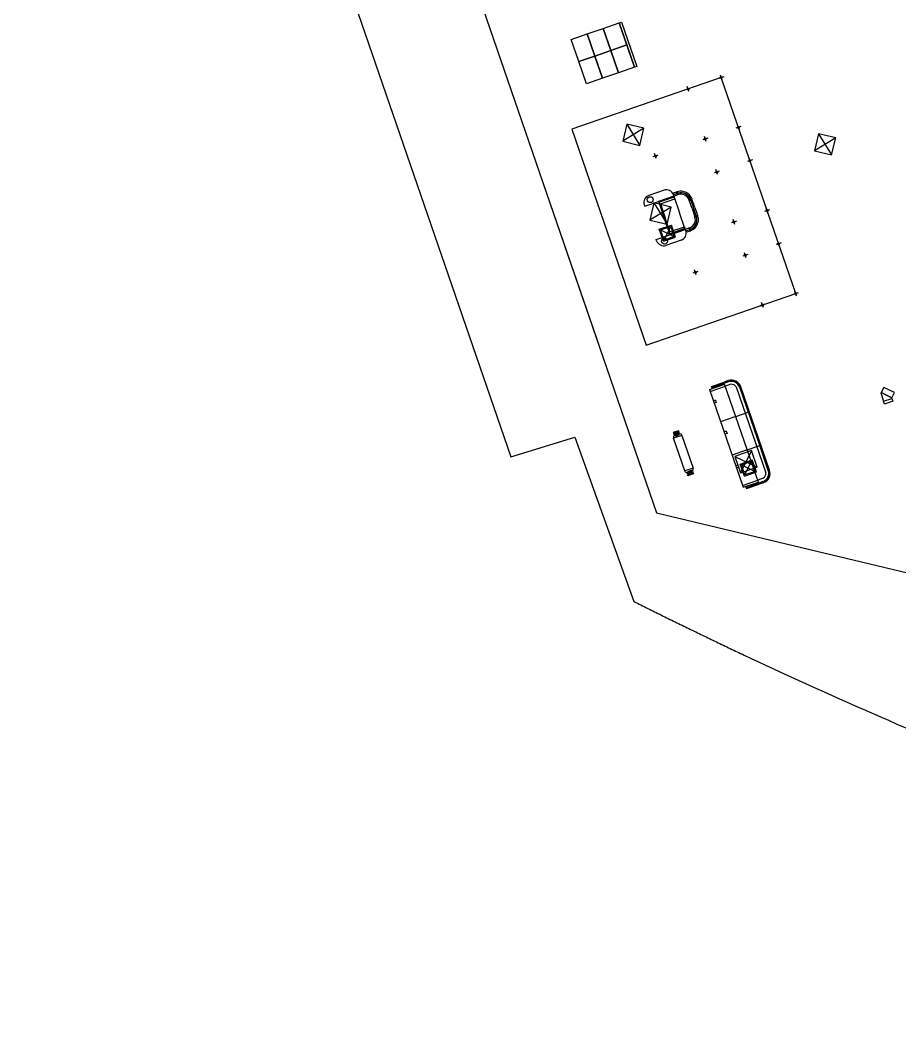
# Model space of a CAD drawing. Extents: x 809431 to 809707, y 818703 to 819368.
# Drawn here: x 809634.65 to 809664.67, y 818702.71 to 818736.9 of the extents above; entities that cross this region are included whole.
import ezdxf

# ---------------------------------------------------------------- set-up
doc = ezdxf.new("R2010")
doc.units = 0
for name, color, linetype in [('Default', 7, 'Continuous'), ('Fix Furn', 7, 'Continuous'), ('Int Glaze', 7, 'Continuous'), ('MAJ082__', 7, 'Continuous'), ('MAJ214__', 7, 'Continuous'), ('MAJ221__', 7, 'Continuous'), ('MAJ230__', 7, 'Continuous'), ('MAJ317__', 7, 'Continuous'), ('MAJ341__', 7, 'Continuous'), ('MAJ342__', 7, 'Continuous'), ('MAJ430_B', 7, 'Continuous'), ('MAJ724__', 7, 'Continuous'), ('MAJ971__', 7, 'Continuous'), ('MMH296__', 7, 'Continuous')]:
    doc.layers.add(name, color=color, linetype=linetype)

# ---------------------------------------------------------------- blocks, each defined once
blk = doc.blocks.new('6-Seater without table')
at = {"layer": 'Fix Furn'}
for points in [[(604.684, 150.957), (604.684, 150.877), (603.084, 150.877), (603.084, 150.957)], [(603.884, 150.877), (603.884, 150.297), (603.084, 150.297), (603.084, 150.877)], [(604.684, 150.877), (604.684, 150.297), (603.884, 150.297), (603.884, 150.877)], [(603.884, 150.297), (603.884, 149.717), (603.084, 149.717), (603.084, 150.297)], [(604.684, 150.297), (604.684, 149.717), (603.884, 149.717), (603.884, 150.297)], [(603.884, 149.717), (603.884, 149.137), (603.084, 149.137), (603.084, 149.717)], [(604.684, 149.717), (604.684, 149.137), (603.884, 149.137), (603.884, 149.717)]]:
    blk.add_lwpolyline(points, close=True, dxfattribs=at)

msp = doc.modelspace()

# ---------------------------------------------------------------- linework, layer by layer
at = {"layer": 'Default'}
for p, q in [((809656.463, 818729.762), (809656.873, 818729.903)), ((809656.604, 818729.352), (809656.463, 818729.762)), ((809657.015, 818729.493), (809656.873, 818729.903)), ((809656.604, 818729.352), (809657.015, 818729.493)), ((809659.222, 818721.748), (809659.633, 818721.889)), ((809659.774, 818721.479), (809659.633, 818721.889)), ((809659.364, 818721.338), (809659.222, 818721.748)), ((809659.364, 818721.338), (809659.774, 818721.479))]:
    msp.add_line(p, q, dxfattribs=at)
at = {"layer": 'Int Glaze'}
for p, q in [((809656.946, 818722.632), (809656.948, 818722.627)), ((809657.232, 818722.725), (809656.948, 818722.627)), ((809657.332, 818721.514), (809656.948, 818722.627)), ((809656.974, 818722.753), (809656.988, 818722.758)), ((809656.988, 818722.758), (809657.12, 818722.803)), ((809656.99, 818722.721), (809657.003, 818722.726)), ((809657.003, 818722.726), (809657.01, 818722.707)), ((809657.134, 818722.75), (809657.01, 818722.707)), ((809657.12, 818722.803), (809657.135, 818722.808)), ((809657.141, 818722.773), (809657.128, 818722.769)), ((809657.128, 818722.769), (809657.134, 818722.75)), ((809657.232, 818722.725), (809657.23, 818722.73)), ((809657.232, 818722.725), (809657.615, 818721.612)), ((809657.615, 818721.612), (809657.332, 818721.514)), ((809657.333, 818721.509), (809657.332, 818721.514)), ((809657.554, 818721.532), (809657.429, 818721.489)), ((809657.435, 818721.47), (809657.429, 818721.489)), ((809657.444, 818721.436), (809657.575, 818721.481)), ((809657.56, 818721.513), (809657.554, 818721.532)), ((809657.573, 818721.518), (809657.56, 818721.513)), ((809657.575, 818721.481), (809657.59, 818721.486)), ((809657.617, 818721.607), (809657.615, 818721.612)), ((809657.422, 818721.466), (809657.435, 818721.47)), ((809657.429, 818721.431), (809657.444, 818721.436))]:
    msp.add_line(p, q, dxfattribs=at)
for points in [[(809656.934, 818722.823), (809656.942, 818722.8), (809657.131, 818722.865), (809657.123, 818722.888)], [(809657.122, 818722.83), (809657.112, 818722.858), (809657.088, 818722.85), (809657.098, 818722.822)], [(809656.951, 818722.771), (809656.96, 818722.748), (809657.149, 818722.813), (809657.141, 818722.836)], [(809656.97, 818722.778), (809656.961, 818722.806), (809656.984, 818722.814), (809656.994, 818722.786)], [(809657.121, 818722.784), (809657.116, 818722.801), (809656.993, 818722.759), (809656.999, 818722.742)], [(809657.105, 818722.74), (809657.103, 818722.746), (809657.037, 818722.724), (809657.039, 818722.717)], [(809657.087, 818722.741), (809657.077, 818722.769), (809657.043, 818722.757), (809657.053, 818722.729)], [(809657.423, 818721.403), (809657.415, 818721.426), (809657.604, 818721.491), (809657.612, 818721.468)], [(809657.565, 818721.497), (809657.571, 818721.48), (809657.448, 818721.438), (809657.442, 818721.455)], [(809657.524, 818721.522), (809657.527, 818721.516), (809657.46, 818721.493), (809657.458, 818721.499)], [(809657.511, 818721.51), (809657.52, 818721.482), (809657.486, 818721.47), (809657.477, 818721.498)], [(809657.441, 818721.351), (809657.433, 818721.374), (809657.622, 818721.439), (809657.63, 818721.416)], [(809657.442, 818721.409), (809657.451, 818721.381), (809657.475, 818721.389), (809657.465, 818721.417)], [(809657.593, 818721.461), (809657.603, 818721.433), (809657.579, 818721.425), (809657.569, 818721.453)]]:
    msp.add_lwpolyline(points, close=True, dxfattribs=at)
for points in [[(809657.128, 818722.769), (809657.134, 818722.75), (809657.105, 818722.74), (809657.103, 818722.746), (809657.087, 818722.741), (809657.077, 818722.769), (809657.121, 818722.784), (809657.116, 818722.801), (809657.149, 818722.813), (809657.141, 818722.836), (809657.122, 818722.83), (809657.112, 818722.858), (809657.131, 818722.865), (809657.123, 818722.888), (809656.934, 818722.823), (809656.942, 818722.8), (809656.961, 818722.806), (809656.97, 818722.778), (809656.951, 818722.771), (809656.96, 818722.748), (809656.993, 818722.759), (809656.999, 818722.742), (809657.043, 818722.757), (809657.053, 818722.729), (809657.037, 818722.724), (809657.039, 818722.717), (809657.01, 818722.707), (809657.003, 818722.726)], [(809657.56, 818721.513), (809657.554, 818721.532), (809657.524, 818721.522), (809657.527, 818721.516), (809657.511, 818721.51), (809657.52, 818721.482), (809657.565, 818721.497), (809657.571, 818721.48), (809657.604, 818721.491), (809657.612, 818721.468), (809657.593, 818721.461), (809657.603, 818721.433), (809657.622, 818721.439), (809657.63, 818721.416), (809657.441, 818721.351), (809657.433, 818721.374), (809657.451, 818721.381), (809657.442, 818721.409), (809657.423, 818721.403), (809657.415, 818721.426), (809657.448, 818721.438), (809657.442, 818721.455), (809657.486, 818721.47), (809657.477, 818721.498), (809657.46, 818721.493), (809657.458, 818721.499), (809657.429, 818721.489), (809657.435, 818721.47)]]:
    msp.add_lwpolyline(points, dxfattribs=at)
for centre, start, end in [((809657.013, 818722.655), 109, 199), ((809657.164, 818722.707), 19, 109), ((809657.399, 818721.532), 199, 289), ((809657.551, 818721.584), 289, 19)]:
    msp.add_arc(centre, 0.07, start, end, dxfattribs=at)
at = {"layer": 'MAJ082__'}
msp.add_lwpolyline([(809658.578, 818734.94), (809653.473, 818733.182), (809656.012, 818725.807), (809661.118, 818727.565)], close=True, dxfattribs=at)
at = {"layer": 'MAJ214__'}
for points in [[(809664.394, 818724.009), (809664.483, 818724.188), (809664.126, 818724.366), (809664.036, 818724.187)], [(809664.401, 818723.99), (809664.394, 818724.009), (809664.036, 818724.187), (809664.018, 818724.181), (809664.117, 818723.892)], [(809664.434, 818723.894), (809664.15, 818723.796), (809664.117, 818723.892), (809664.401, 818723.99)]]:
    msp.add_lwpolyline(points, close=True, dxfattribs=at)
at = {"layer": 'MAJ221__'}
for points in [[(809656.506, 818729.741), (809656.852, 818729.86), (809656.971, 818729.514), (809656.625, 818729.395)], [(809659.266, 818721.727), (809659.612, 818721.846), (809659.731, 818721.5), (809659.385, 818721.381)]]:
    msp.add_lwpolyline(points, close=True, dxfattribs=at)
at = {"layer": 'MAJ230__'}
for p, q in [((809635.719, 818780.056), (809656.37, 818720.08)), ((809656.37, 818720.08), (809704.145, 818708.688))]:
    msp.add_line(p, q, dxfattribs=at)
at = {"layer": 'MAJ317__'}
for p, q in [((809656.506, 818729.741), (809656.971, 818729.514)), ((809656.625, 818729.395), (809656.852, 818729.86)), ((809659.385, 818721.381), (809659.612, 818721.846)), ((809659.266, 818721.727), (809659.731, 818721.5))]:
    msp.add_line(p, q, dxfattribs=at)
at = {"layer": 'MAJ341__'}
for p, q in [((809658.663, 818734.969), (809658.493, 818734.911)), ((809658.608, 818734.855), (809658.549, 818735.025)), ((809657.529, 818734.579), (809657.359, 818734.52)), ((809657.473, 818734.464), (809657.414, 818734.635)), ((809659.249, 818733.268), (809659.079, 818733.209)), ((809659.194, 818733.153), (809659.135, 818733.323)), ((809658.115, 818732.877), (809657.945, 818732.818)), ((809658.059, 818732.762), (809658, 818732.933)), ((809656.413, 818732.291), (809656.243, 818732.232)), ((809656.357, 818732.176), (809656.298, 818732.347)), ((809659.64, 818732.133), (809659.47, 818732.074)), ((809659.584, 818732.019), (809659.526, 818732.189)), ((809658.505, 818731.742), (809658.335, 818731.684)), ((809658.45, 818731.628), (809658.391, 818731.798)), ((809660.226, 818730.431), (809660.056, 818730.372)), ((809660.17, 818730.317), (809660.112, 818730.487)), ((809659.092, 818730.04), (809658.921, 818729.982)), ((809659.036, 818729.926), (809658.977, 818730.096)), ((809660.561, 818729.182), (809660.502, 818729.352)), ((809660.617, 818729.296), (809660.447, 818729.238)), ((809659.482, 818728.906), (809659.312, 818728.847)), ((809659.426, 818728.791), (809659.368, 818728.961)), ((809657.78, 818728.32), (809657.61, 818728.261)), ((809657.724, 818728.205), (809657.666, 818728.375)), ((809661.147, 818727.48), (809661.088, 818727.65)), ((809661.203, 818727.594), (809661.033, 818727.536)), ((809660.068, 818727.204), (809659.898, 818727.145)), ((809660.012, 818727.089), (809659.954, 818727.26))]:
    msp.add_line(p, q, dxfattribs=at)
for centre in [(809658.578, 818734.94), (809657.444, 818734.549), (809659.164, 818733.238), (809658.03, 818732.848), (809656.328, 818732.262), (809659.555, 818732.104), (809658.42, 818731.713), (809660.141, 818730.402), (809659.006, 818730.011), (809660.532, 818729.267), (809659.397, 818728.876), (809657.695, 818728.29), (809661.118, 818727.565), (809659.983, 818727.174)]:
    msp.add_circle(centre, 0.0317, dxfattribs=at)
at = {"layer": 'MAJ342__'}
for p, q in [((809657.047, 818731.032), (809656.939, 818730.994)), ((809656.939, 818730.994), (809656.955, 818730.947)), ((809656.955, 818730.947), (809657.064, 818730.985)), ((809657.081, 818730.934), (809657.047, 818731.032)), ((809657.066, 818731.038), (809657.052, 818731.033)), ((809657.086, 818730.936), (809657.052, 818731.033)), ((809657.114, 818730.946), (809657.081, 818731.043)), ((809657.119, 818730.947), (809657.085, 818731.044)), ((809657.476, 818730.769), (809657.573, 818730.803)), ((809657.486, 818730.741), (809657.583, 818730.774)), ((809657.524, 818730.791), (809657.572, 818730.807)), ((809657.538, 818730.753), (809657.585, 818730.77)), ((809657.538, 818730.753), (809657.629, 818730.489)), ((809657.539, 818730.759), (809657.541, 818730.754)), ((809657.583, 818730.774), (809657.578, 818730.788)), ((809657.582, 818730.769), (809657.581, 818730.773)), ((809657.676, 818730.505), (809657.585, 818730.77)), ((809657.72, 818730.224), (809657.629, 818730.489)), ((809657.676, 818730.505), (809657.767, 818730.24)), ((809657.672, 818730.202), (809657.769, 818730.235)), ((809657.681, 818730.173), (809657.778, 818730.207)), ((809657.72, 818730.224), (809657.767, 818730.24)), ((809657.725, 818730.22), (809657.723, 818730.225)), ((809657.733, 818730.186), (809657.78, 818730.202)), ((809657.764, 818730.239), (809657.766, 818730.234)), ((809657.769, 818730.235), (809657.774, 818730.221)), ((809657.38, 818729.712), (809657.489, 818729.75)), ((809657.396, 818729.665), (809657.38, 818729.712)), ((809657.505, 818729.702), (809657.396, 818729.665)), ((809657.476, 818729.802), (809657.51, 818729.704)), ((809657.489, 818729.75), (809657.505, 818729.702)), ((809657.505, 818729.811), (809657.538, 818729.714)), ((809657.524, 818729.709), (809657.51, 818729.704)), ((809657.526, 818729.763), (809657.543, 818729.716))]:
    msp.add_line(p, q, dxfattribs=at)
for points in [[(809657.053, 818731.031), (809657.048, 818731.029)], [(809657.063, 818730.987), (809657.067, 818730.989)], [(809657.49, 818729.747), (809657.495, 818729.748)], [(809657.509, 818729.707), (809657.504, 818729.705)]]:
    msp.add_lwpolyline(points, dxfattribs=at)
for centre, radius, start, end in [((809657.197, 818730.657), 0.403, 21.8446, 106.1554), ((809657.197, 818730.657), 0.403, 106.8669, 109), ((809657.197, 818730.657), 0.4, 106.134, 106.8509), ((809657.197, 818730.657), 0.356, 105.7795, 106.5852), ((809657.197, 818730.657), 0.353, 22.2479, 105.7521), ((809657.197, 818730.657), 0.356, 21.4148, 22.2205), ((809657.197, 818730.657), 0.4, 21.1491, 21.866), ((809657.197, 818730.657), 0.403, 19, 21.1331), ((809657.393, 818730.09), 0.353, 292.2479, 15.7521), ((809657.393, 818730.09), 0.403, 291.8446, 16.1554), ((809657.393, 818730.09), 0.356, 15.7795, 16.5852), ((809657.393, 818730.09), 0.403, 16.8669, 19), ((809657.393, 818730.09), 0.4, 16.134, 16.8509), ((809657.393, 818730.09), 0.356, 291.4148, 292.2205), ((809657.393, 818730.09), 0.403, 289, 291.1331), ((809657.393, 818730.09), 0.4, 291.1491, 291.866)]:
    msp.add_arc(centre, radius, start, end, dxfattribs=at)
at = {"layer": 'MAJ430_B'}
for p, q in [((809655.939, 818733.208), (809655.217, 818732.764)), ((809655.356, 818733.348), (809655.8, 818732.625)), ((809662.48, 818732.882), (809661.757, 818732.438)), ((809661.897, 818733.021), (809662.341, 818732.299)), ((809656.865, 818730.52), (809656.142, 818730.076)), ((809656.281, 818730.66), (809656.726, 818729.937)), ((809659.61, 818722.207), (809659.238, 818721.445)), ((809659.043, 818722.012), (809659.805, 818721.64))]:
    msp.add_line(p, q, dxfattribs=at)
for points in [[(809655.217, 818732.764), (809655.8, 818732.625), (809655.939, 818733.208), (809655.356, 818733.348)], [(809661.757, 818732.438), (809662.341, 818732.299), (809662.48, 818732.882), (809661.897, 818733.021)], [(809656.142, 818730.076), (809656.726, 818729.937), (809656.865, 818730.52), (809656.281, 818730.66)], [(809659.238, 818721.445), (809659.805, 818721.64), (809659.61, 818722.207), (809659.043, 818722.012)]]:
    msp.add_lwpolyline(points, close=True, dxfattribs=at)
at = {"layer": 'MAJ724__'}
for p, q in [((809656.543, 818730.715), (809656.448, 818730.683)), ((809656.469, 818730.621), (809656.633, 818730.146)), ((809656.498, 818730.631), (809656.662, 818730.155)), ((809656.797, 818729.67), (809656.633, 818730.146)), ((809656.825, 818729.68), (809656.662, 818730.155)), ((809656.913, 818729.641), (809656.818, 818729.609)), ((809658.241, 818724.401), (809658.671, 818724.549)), ((809658.813, 818724.598), (809658.671, 818724.549)), ((809658.825, 818724.562), (809658.683, 818724.513)), ((809658.173, 818724.293), (809658.693, 818724.472)), ((809658.196, 818724.226), (809658.716, 818724.405)), ((809658.254, 818724.365), (809658.683, 818724.513)), ((809658.256, 818724.358), (809658.267, 818724.326)), ((809658.905, 818724.471), (809658.716, 818724.405)), ((809659.088, 818724.383), (809660.099, 818721.448)), ((809660.187, 818721.533), (809659.21, 818724.37)), ((809660.223, 818721.545), (809659.246, 818724.383)), ((809659.072, 818723.37), (809658.552, 818723.191)), ((809659.463, 818722.235), (809658.943, 818722.056)), ((809659.299, 818721.022), (809659.819, 818721.201)), ((809659.322, 818720.955), (809659.842, 818721.134)), ((809660.011, 818721.267), (809659.819, 818721.201)), ((809660.001, 818721.145), (809659.86, 818721.097)), ((809659.417, 818720.987), (809659.428, 818720.954)), ((809659.428, 818720.954), (809659.858, 818721.102)), ((809659.428, 818720.954), (809659.853, 818721.101)), ((809659.428, 818720.954), (809659.442, 818720.913)), ((809659.43, 818720.949), (809659.859, 818721.097)), ((809659.442, 818720.913), (809659.872, 818721.061)), ((809660.014, 818721.109), (809659.872, 818721.061))]:
    msp.add_line(p, q, dxfattribs=at)
for points in [[(809656.624, 818731.094), (809656.104, 818730.915)], [(809655.949, 818730.598), (809655.965, 818730.55), (809656.466, 818730.723), (809656.466, 818730.723), (809656.958, 818730.892), (809656.942, 818730.939)], [(809656.958, 818730.892), (809656.438, 818730.713), (809656.448, 818730.685), (809656.968, 818730.864)], [(809657.1, 818730.941), (809656.958, 818730.892), (809657.153, 818730.325)], [(809657.579, 818730.471), (809657.481, 818730.755)], [(809657.579, 818730.471), (809657.676, 818730.188)], [(809657.49, 818729.806), (809657.349, 818729.757), (809657.153, 818730.325)], [(809656.372, 818729.368), (809656.356, 818729.416), (809656.857, 818729.588), (809656.857, 818729.588), (809657.349, 818729.757), (809657.365, 818729.71)], [(809657.349, 818729.757), (809656.829, 818729.578), (809656.819, 818729.607), (809657.339, 818729.786)], [(809657.21, 818729.392), (809656.69, 818729.213)], [(809658.827, 818724.555), (809658.685, 818724.506)], [(809658.818, 818724.552), (809658.804, 818724.594)], [(809658.828, 818724.555), (809658.813, 818724.598)], [(809658.173, 818724.293), (809659.322, 818720.955)], [(809658.256, 818724.358), (809658.241, 818724.401)], [(809658.254, 818724.365), (809658.241, 818724.401)], [(809658.265, 818724.361), (809658.25, 818724.404)], [(809658.685, 818724.506), (809658.256, 818724.358)], [(809659.853, 818721.101), (809658.681, 818724.505)], [(809659.205, 818724.368), (809659.888, 818722.382)], [(809658.382, 818723.931), (809658.306, 818723.905)], [(809658.382, 818723.931), (809658.408, 818723.855)], [(809658.408, 818723.855), (809658.332, 818723.829)], [(809659.072, 818723.37), (809659.498, 818723.517)], [(809658.747, 818722.872), (809658.671, 818722.846)], [(809658.747, 818722.872), (809658.773, 818722.796)], [(809658.773, 818722.796), (809658.697, 818722.77)], [(809659.463, 818722.235), (809659.888, 818722.382)], [(809659.928, 818722.401), (809659.887, 818722.387)], [(809660.181, 818721.531), (809659.888, 818722.382)], [(809659.931, 818722.392), (809659.89, 818722.377)], [(809659.145, 818721.713), (809659.07, 818721.687)], [(809659.171, 818721.638), (809659.096, 818721.612)], [(809659.145, 818721.713), (809659.171, 818721.638)], [(809659.999, 818721.151), (809659.858, 818721.102)], [(809660.005, 818721.106), (809659.991, 818721.148)], [(809660.014, 818721.11), (809660, 818721.151)], [(809659.451, 818720.916), (809659.437, 818720.957)]]:
    msp.add_lwpolyline(points, dxfattribs=at)
for points in [[(809656.448, 818730.683), (809656.469, 818730.621), (809656.99, 818730.8), (809656.968, 818730.862)], [(809656.818, 818729.609), (809656.797, 818729.67), (809657.317, 818729.849), (809657.338, 818729.788)]]:
    msp.add_lwpolyline(points, close=True, dxfattribs=at)
for centre in [(809656.153, 818730.773), (809656.641, 818729.355)]:
    msp.add_circle(centre, 0.1, dxfattribs=at)
for centre, radius, start, end in [((809656.705, 818730.858), 0.25, 19, 109), ((809656.185, 818730.679), 0.25, 109, 199), ((809657.197, 818730.657), 0.3, 19, 109), ((809657.393, 818730.09), 0.3, 289, 19), ((809657.129, 818729.629), 0.25, 289, 19), ((809656.608, 818729.45), 0.25, 199, 289), ((809658.921, 818724.271), 0.344, 19, 109), ((809658.921, 818724.271), 0.306, 19, 109), ((809658.921, 818724.27), 0.3, 19, 109), ((809658.921, 818724.271), 0.201, 32.7869, 93.7822), ((809659.898, 818721.433), 0.3, 289, 19), ((809659.898, 818721.433), 0.306, 289, 19), ((809659.898, 818721.433), 0.344, 289, 19), ((809659.898, 818721.433), 0.201, 304.2179, 5.2131)]:
    msp.add_arc(centre, radius, start, end, dxfattribs=at)
at = {"layer": 'MAJ971__'}
msp.add_lwpolyline([(809631.857, 818778.726), (809651.391, 818721.995), (809653.581, 818722.67), (809655.598, 818717.057)], dxfattribs=at)
for points, degree in [([(809655.598, 818717.057), (809657.466, 818716.121), (809659.355, 818715.229)], 2), ([(809659.355, 818715.229), (809660.667, 818714.61), (809663.201, 818713.453), (809668.317, 818711.267), (809673.438, 818709.296), (809678.606, 818707.532), (809682.492, 818706.318), (809686.293, 818705.243), (809688.852, 818704.595), (809690.069, 818704.305), (809690.77, 818704.138), (809692.11, 818703.84), (809694.097, 818703.466), (809696.034, 818703.166), (809697.945, 818702.938), (809699.822, 818702.785), (809701.637, 818702.708), (809703.397, 818702.708), (809704.551, 818702.759), (809705.111, 818702.798)], 3)]:
    msp.add_open_spline(points, degree=degree, dxfattribs=at)
at = {"layer": 'MMH296__'}
msp.add_line((809652.258, 818732.023), (809654.341, 818725.972), dxfattribs=at)

# ---------------------------------------------------------------- block references
at = {"layer": 'MAJ724__', "rotation": -71.0001098042651}
msp.add_blockref('6-Seater without table', (809316.096, 819257.915), dxfattribs=at)

doc.saveas('drawing.dxf')
